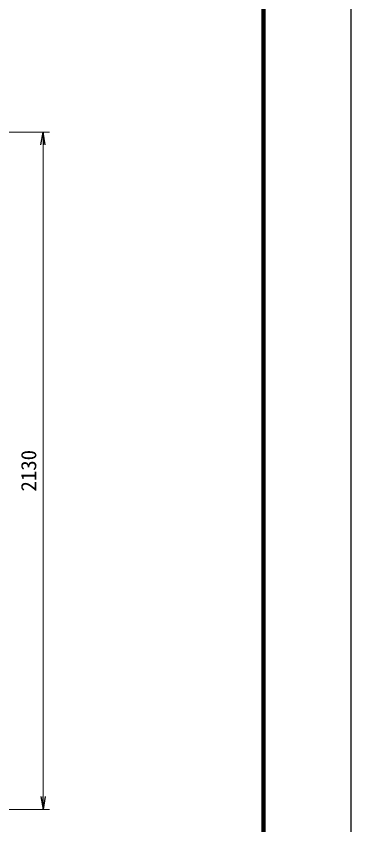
# Model space of a CAD drawing. Units: millimetres, scale not verified. Extents: x -4200 to 4200, y -2970 to 2970.
# Drawn here: x 3148 to 4200, y -892 to 1652 of the extents above; entities that cross this region are included whole.
import ezdxf
from ezdxf.enums import TextEntityAlignment as Align

# ---------------------------------------------------------------- set-up
doc = ezdxf.new("R2010")
doc.units = ezdxf.units.MM
doc.header["$LTSCALE"] = 10
doc.layers.add('0-8_D-STR-DIM', color=7, linetype='Continuous', lineweight=13)
doc.layers.add('0-C_D-TTL', color=7, linetype='Continuous', lineweight=25)
doc.layers.add('0-9_0', color=7, linetype='Continuous')
doc.styles.add('ＭＳ ゴシック', font='')
doc.styles.get('ＭＳ ゴシック').set_extended_font_data('MS Gothic')

# ---------------------------------------------------------------- blocks, each defined once
blk = doc.blocks.new('_Open')
at = {"layer": '0-9_0'}
blk.add_line((-10, 1.667), (0, 0), dxfattribs=at)
blk.add_lwpolyline([(-10, -1.667), (0, 0), (-10, 0)], dxfattribs=at)

msp = doc.modelspace()

# ---------------------------------------------------------------- linework, layer by layer
at = {"layer": '0-8_D-STR-DIM'}
for p, q in [((2712.31, 1286.59), (3252.31, 1286.59)), ((3232.31, -803.41), (3232.31, 1246.59)), ((2292.56, -843.41), (3252.31, -843.41))]:
    msp.add_line(p, q, dxfattribs=at)
at = {"layer": '0-C_D-TTL', "color": 2}
msp.add_lwpolyline([(-4199.68, 2970.23), (4200.32, 2970.23), (4200.32, -2969.77), (-4199.68, -2969.77)], close=True, dxfattribs=at)
at = {"layer": '0-C_D-TTL'}
for points in [[(-3929.68, 2750.23), (3930.32, 2750.23), (3930.32, -2749.77), (-3929.68, -2749.77)], [(-3927.18, 2747.73), (3927.82, 2747.73), (3927.82, -2747.27), (-3927.18, -2747.27)], [(-3924.68, 2745.23), (3925.32, 2745.23), (3925.32, -2744.77), (-3924.68, -2744.77)], [(-3922.18, 2742.73), (3922.82, 2742.73), (3922.82, -2742.27), (-3922.18, -2742.27)], [(-3919.68, 2740.23), (3920.32, 2740.23), (3920.32, -2739.77), (-3919.68, -2739.77)]]:
    msp.add_lwpolyline(points, close=True, dxfattribs=at)

# ---------------------------------------------------------------- block references
at = {"layer": '0-8_D-STR-DIM', "xscale": 4, "yscale": 4}
for p, rotation in [((3232.31, 1286.59), 90), ((3232.31, -843.41), 270)]:
    msp.add_blockref('_Open', p, dxfattribs=dict(at, rotation=rotation))

# ---------------------------------------------------------------- texts
at = {"layer": '0-8_D-STR-DIM', "style": 'ＭＳ ゴシック'}
msp.add_text('2130', height=48.09, rotation=90, dxfattribs=at).set_placement((3225.56, 156.34), align=Align.BOTTOM_LEFT)

doc.saveas('drawing.dxf')
